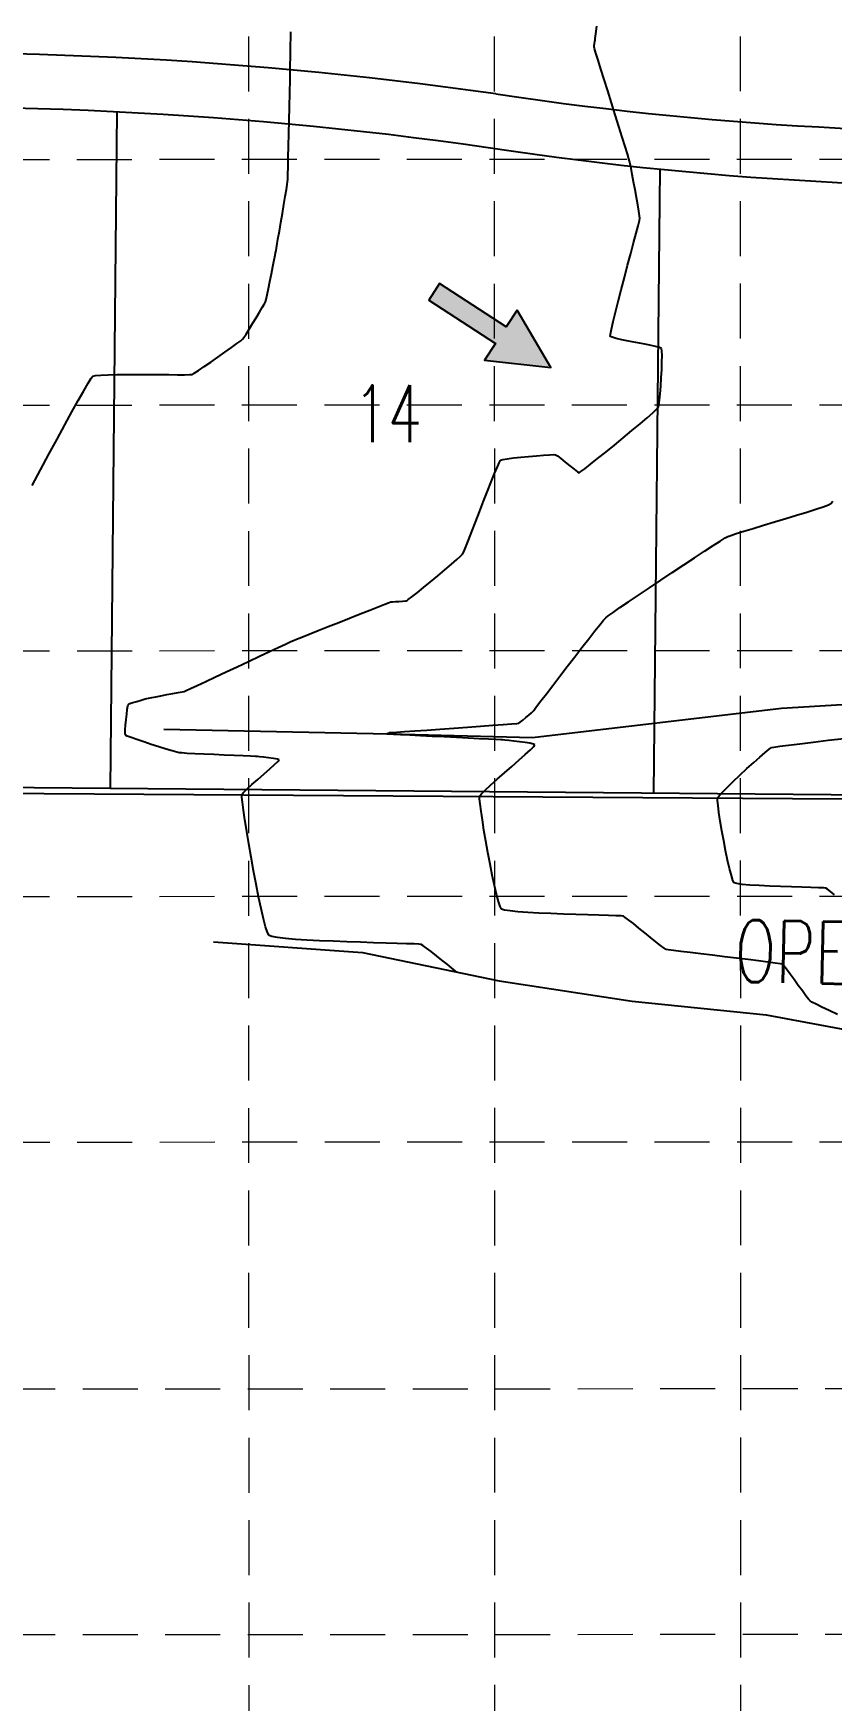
# Model space of a CAD drawing. Extents: x -500 to 2880, y -1767 to 500.
# Drawn here: x 2076.2 to 2230.4, y -1445 to -1122.6 of the extents above; entities that cross this region are included whole.
import ezdxf

# ---------------------------------------------------------------- set-up
doc = ezdxf.new("R2010")
doc.units = 0
doc.header["$LTSCALE"] = 25
doc.header["$MEASUREMENT"] = 0
doc.linetypes.add('DASHED', pattern=[0.75, 0.5, -0.25])
doc.linetypes.add('HIDDEN', pattern=[0.375, 0.25, -0.125])
doc.layers.get('0').update_dxf_attribs({"linetype": 'CONTINUOUS'})
for name, color, linetype in [('CONT-MJR', 11, 'DASHED'), ('CONT-MNR', 9, 'HIDDEN'), ('GRID', 254, 'HIDDEN'), ('P-LOTS', 1, 'CONTINUOUS'), ('P-ROW', 2, 'CONTINUOUS'), ('PHASE2', 9, 'CONTINUOUS'), ('PHASE2TEXT', 9, 'CONTINUOUS'), ('SRF-FLT', 7, 'CONTINUOUS')]:
    doc.layers.add(name, color=color, linetype=linetype)
doc.styles.add('TEXT100', font='simplex.shx', dxfattribs={"height": 8.8})

# ---------------------------------------------------------------- blocks, each defined once
blk = doc.blocks.new('ARROW')
blk.add_lwpolyline([(-67.01, -25.36), (-59.33, -25.42), (-59.57, -56.14), (-51.89, -56.2), (-51.65, -25.48), (-43.97, -25.54), (-55.3, -2.41), (-67.01, -25.36)], close=True)
at = {"color": 254}
for points in [[(-43.97, -25.54), (-67.01, -25.36), (-55.3, -2.41), (-67.01, -25.36)], [(-59.57, -56.14), (-51.89, -56.2), (-59.33, -25.42), (-51.65, -25.48)]]:
    blk.add_solid(points, dxfattribs=at)

msp = doc.modelspace()

# ---------------------------------------------------------------- linework, layer by layer
at = {"layer": 'CONT-MJR', "color": 35}
for p, q in [((2220.44, -1260.49, 585), (2222.13, -1260.27, 585)), ((2222.13, -1260.27, 585), (2224.3, -1260.01, 585)), ((2224.3, -1260.01, 585), (2226.87, -1259.69, 585)), ((2226.87, -1259.69, 585), (2229.76, -1259.34, 585)), ((2229.76, -1259.34, 585), (2232.88, -1258.96, 585)), ((2214.08, -1264.82, 585), (2215.39, -1263.64, 585)), ((2215.39, -1263.64, 585), (2216.6, -1262.57, 585)), ((2216.6, -1262.57, 585), (2217.62, -1261.68, 585)), ((2217.62, -1261.68, 585), (2218.39, -1261.06, 585)), ((2218.39, -1261.06, 585), (2218.82, -1260.76, 585)), ((2218.82, -1260.76, 585), (2219.31, -1260.66, 585)), ((2219.31, -1260.66, 585), (2220.44, -1260.49, 585)), ((2211.46, -1267.27, 585), (2212.74, -1266.06, 585)), ((2212.74, -1266.06, 585), (2214.08, -1264.82, 585)), ((2208.42, -1270.48, 585), (2208.71, -1270.06, 585)), ((2208.71, -1270.06, 585), (2209.36, -1269.34, 585)), ((2209.36, -1269.34, 585), (2210.31, -1268.38, 585)), ((2210.31, -1268.38, 585), (2211.46, -1267.27, 585)), ((2208.41, -1270.98, 585), (2208.42, -1270.48, 585)), ((2208.5, -1271.96, 585), (2208.41, -1270.98, 585)), ((2208.68, -1273.32, 585), (2208.5, -1271.96, 585)), ((2208.93, -1274.97, 585), (2208.68, -1273.32, 585)), ((2209.24, -1276.81, 585), (2208.93, -1274.97, 585)), ((2209.59, -1278.75, 585), (2209.24, -1276.81, 585)), ((2209.97, -1280.67, 585), (2209.59, -1278.75, 585)), ((2210.35, -1282.5, 585), (2209.97, -1280.67, 585)), ((2210.72, -1284.14, 585), (2210.35, -1282.5, 585)), ((2211.07, -1285.47, 585), (2210.72, -1284.14, 585)), ((2211.37, -1286.42, 585), (2211.07, -1285.47, 585)), ((2211.62, -1286.88, 585), (2211.37, -1286.42, 585)), ((2212.13, -1287.05, 585), (2211.62, -1286.88, 585)), ((2213.18, -1287.2, 585), (2212.13, -1287.05, 585)), ((2214.67, -1287.33, 585), (2213.18, -1287.2, 585)), ((2216.47, -1287.43, 585), (2214.67, -1287.33, 585)), ((2218.48, -1287.53, 585), (2216.47, -1287.43, 585)), ((2220.6, -1287.61, 585), (2218.48, -1287.53, 585)), ((2222.7, -1287.67, 585), (2220.6, -1287.61, 585)), ((2224.7, -1287.73, 585), (2222.7, -1287.67, 585)), ((2226.46, -1287.78, 585), (2224.7, -1287.73, 585)), ((2227.89, -1287.83, 585), (2226.46, -1287.78, 585)), ((2228.88, -1287.87, 585), (2227.89, -1287.83, 585)), ((2229.32, -1287.92, 585), (2228.88, -1287.87, 585)), ((2229.64, -1288.13, 585), (2229.32, -1287.92, 585)), ((2230.24, -1288.58, 585), (2229.64, -1288.13, 585)), ((2231.03, -1289.21, 585), (2230.24, -1288.58, 585))]:
    msp.add_line(p, q, dxfattribs=at)
at = {"layer": 'CONT-MNR', "color": 35}
for p, q in [((2184.92, -1122.72, 587), (2185.11, -1121.29, 587)), ((2125.9, -1126.93, 588), (2125.93, -1125, 588)), ((2125.93, -1125, 588), (2125.95, -1123.44, 588)), ((2125.95, -1123.44, 588), (2125.95, -1122.33, 588)), ((2184.54, -1125.25, 587), (2184.57, -1125.03, 587)), ((2184.57, -1125.03, 587), (2184.64, -1124.63, 587)), ((2184.64, -1124.63, 587), (2184.71, -1124.22, 587)), ((2184.71, -1124.22, 587), (2184.74, -1124, 587)), ((2184.74, -1124, 587), (2184.79, -1123.65, 587)), ((2184.79, -1123.65, 587), (2184.92, -1122.72, 587)), ((2125.86, -1129.15, 588), (2125.9, -1126.93, 588)), ((2184.64, -1125.58, 587), (2184.54, -1125.25, 587)), ((2184.92, -1126.47, 587), (2184.64, -1125.58, 587)), ((2185.34, -1127.82, 587), (2184.92, -1126.47, 587)), ((2185.88, -1129.55, 587), (2185.34, -1127.82, 587)), ((2125.81, -1131.59, 588), (2125.86, -1129.15, 588)), ((2186.51, -1131.57, 587), (2185.88, -1129.55, 587)), ((2125.7, -1136.83, 588), (2125.76, -1134.18, 588)), ((2125.76, -1134.18, 588), (2125.81, -1131.59, 588)), ((2187.2, -1133.77, 587), (2186.51, -1131.57, 587)), ((2187.92, -1136.08, 587), (2187.2, -1133.77, 587)), ((2125.64, -1139.47, 588), (2125.7, -1136.83, 588)), ((2188.64, -1138.4, 587), (2187.92, -1136.08, 587)), ((2125.59, -1142.03, 588), (2125.64, -1139.47, 588)), ((2189.34, -1140.63, 587), (2188.64, -1138.4, 587)), ((2189.98, -1142.7, 587), (2189.34, -1140.63, 587)), ((2125.53, -1144.43, 588), (2125.59, -1142.03, 588)), ((2190.54, -1144.5, 587), (2189.98, -1142.7, 587)), ((2125.43, -1148.44, 588), (2125.48, -1146.59, 588)), ((2125.48, -1146.59, 588), (2125.53, -1144.43, 588)), ((2190.98, -1145.94, 587), (2190.54, -1144.5, 587)), ((2191.29, -1146.93, 587), (2190.98, -1145.94, 587)), ((2191.42, -1147.39, 587), (2191.29, -1146.93, 587)), ((2191.52, -1147.85, 587), (2191.42, -1147.39, 587)), ((2125.36, -1150.91, 588), (2125.39, -1149.91, 588)), ((2125.39, -1149.91, 588), (2125.43, -1148.44, 588)), ((2191.7, -1148.74, 587), (2191.52, -1147.85, 587)), ((2191.93, -1149.94, 587), (2191.7, -1148.74, 587)), ((2192.2, -1151.35, 587), (2191.93, -1149.94, 587)), ((2124.89, -1154.18, 588), (2125.11, -1152.86, 588)), ((2125.11, -1152.86, 588), (2125.26, -1151.89, 588)), ((2125.26, -1151.89, 588), (2125.33, -1151.38, 588)), ((2125.33, -1151.38, 588), (2125.36, -1150.91, 588)), ((2192.49, -1152.88, 587), (2192.2, -1151.35, 587)), ((2192.77, -1154.4, 587), (2192.49, -1152.88, 587)), ((2124.34, -1157.46, 588), (2124.63, -1155.74, 588)), ((2124.63, -1155.74, 588), (2124.89, -1154.18, 588)), ((2193.02, -1155.82, 587), (2192.77, -1154.4, 587)), ((2193.23, -1157.02, 587), (2193.02, -1155.82, 587)), ((2193.36, -1157.91, 587), (2193.23, -1157.02, 587)), ((2123.75, -1160.92, 588), (2124.04, -1159.22, 588)), ((2124.04, -1159.22, 588), (2124.34, -1157.46, 588)), ((2192.69, -1161.31, 587), (2193.07, -1159.85, 587)), ((2193.07, -1159.85, 587), (2193.32, -1158.84, 587)), ((2193.32, -1158.84, 587), (2193.41, -1158.38, 587)), ((2193.41, -1158.38, 587), (2193.36, -1157.91, 587)), ((2123.11, -1164.64, 588), (2123.26, -1163.73, 588)), ((2123.26, -1163.73, 588), (2123.49, -1162.46, 588)), ((2123.49, -1162.46, 588), (2123.75, -1160.92, 588)), ((2191.65, -1165.23, 587), (2192.2, -1163.14, 587)), ((2192.2, -1163.14, 587), (2192.69, -1161.31, 587)), ((2122.51, -1167.7, 588), (2122.75, -1166.47, 588)), ((2122.75, -1166.47, 588), (2122.93, -1165.56, 588)), ((2122.93, -1165.56, 588), (2123.03, -1165.08, 588)), ((2123.03, -1165.08, 588), (2123.11, -1164.64, 588)), ((2191.04, -1167.5, 587), (2191.65, -1165.23, 587)), ((2121.93, -1170.6, 588), (2122.23, -1169.12, 588)), ((2122.23, -1169.12, 588), (2122.51, -1167.7, 588)), ((2189.79, -1172.23, 587), (2190.41, -1169.87, 587)), ((2190.41, -1169.87, 587), (2191.04, -1167.5, 587)), ((2121.18, -1174.11, 588), (2121.38, -1173.22, 588)), ((2121.38, -1173.22, 588), (2121.64, -1172.01, 588)), ((2121.64, -1172.01, 588), (2121.93, -1170.6, 588)), ((2189.2, -1174.49, 587), (2189.79, -1172.23, 587)), ((2119.25, -1177.66, 588), (2119.9, -1176.58, 588)), ((2119.9, -1176.58, 588), (2120.46, -1175.63, 588)), ((2120.46, -1175.63, 588), (2120.87, -1174.93, 588)), ((2120.87, -1174.93, 588), (2121.06, -1174.56, 588)), ((2121.06, -1174.56, 588), (2121.18, -1174.11, 588)), ((2188.23, -1178.38, 587), (2188.67, -1176.57, 587)), ((2188.67, -1176.57, 587), (2189.2, -1174.49, 587)), ((2117.32, -1180.78, 588), (2117.9, -1179.86, 588)), ((2117.9, -1179.86, 588), (2118.57, -1178.78, 588)), ((2118.57, -1178.78, 588), (2119.25, -1177.66, 588)), ((2187.71, -1180.8, 587), (2187.9, -1179.82, 587)), ((2187.9, -1179.82, 587), (2188.23, -1178.38, 587)), ((2114.48, -1183.4, 588), (2115.53, -1182.64, 588)), ((2115.53, -1182.64, 588), (2116.28, -1182.08, 588)), ((2116.28, -1182.08, 588), (2116.63, -1181.8, 588)), ((2116.63, -1181.8, 588), (2116.87, -1181.46, 588)), ((2116.87, -1181.46, 588), (2117.32, -1180.78, 588)), ((2187.69, -1181.23, 587), (2187.71, -1180.8, 587)), ((2188.05, -1181.42, 587), (2187.69, -1181.23, 587)), ((2188.82, -1181.64, 587), (2188.05, -1181.42, 587)), ((2189.9, -1181.89, 587), (2188.82, -1181.64, 587)), ((2191.2, -1182.16, 587), (2189.9, -1181.89, 587)), ((2192.61, -1182.43, 587), (2191.2, -1182.16, 587)), ((2194.01, -1182.7, 587), (2192.61, -1182.43, 587)), ((2195.32, -1182.96, 587), (2194.01, -1182.7, 587)), ((2196.41, -1183.21, 587), (2195.32, -1182.96, 587)), ((2109.21, -1187.09, 588), (2110.5, -1186.21, 588)), ((2110.5, -1186.21, 588), (2111.87, -1185.26, 588)), ((2111.87, -1185.26, 588), (2113.23, -1184.3, 588)), ((2113.23, -1184.3, 588), (2114.48, -1183.4, 588)), ((2197.19, -1183.42, 587), (2196.41, -1183.21, 587)), ((2197.56, -1183.61, 587), (2197.19, -1183.42, 587)), ((2197.65, -1184.04, 587), (2197.56, -1183.61, 587)), ((2197.62, -1187.65, 587), (2197.67, -1186.17, 587)), ((2197.68, -1184.93, 587), (2197.65, -1184.04, 587)), ((2197.67, -1186.17, 587), (2197.68, -1184.93, 587)), ((2086.81, -1190.29, 588), (2087.41, -1189.34, 588)), ((2087.41, -1189.34, 588), (2087.73, -1188.93, 588)), ((2087.73, -1188.93, 588), (2088.26, -1188.8, 588)), ((2088.26, -1188.8, 588), (2089.27, -1188.71, 588)), ((2089.27, -1188.71, 588), (2090.67, -1188.65, 588)), ((2090.67, -1188.65, 588), (2092.38, -1188.61, 588)), ((2092.38, -1188.61, 588), (2094.31, -1188.6, 588)), ((2094.31, -1188.6, 588), (2096.36, -1188.6, 588)), ((2096.36, -1188.6, 588), (2098.46, -1188.61, 588)), ((2098.46, -1188.61, 588), (2100.5, -1188.63, 588)), ((2100.5, -1188.63, 588), (2102.41, -1188.64, 588)), ((2102.41, -1188.64, 588), (2104.08, -1188.65, 588)), ((2104.08, -1188.65, 588), (2105.44, -1188.65, 588)), ((2105.44, -1188.65, 588), (2106.39, -1188.63, 588)), ((2106.39, -1188.63, 588), (2106.84, -1188.59, 588)), ((2106.84, -1188.59, 588), (2107.29, -1188.35, 588)), ((2107.29, -1188.35, 588), (2108.11, -1187.83, 588)), ((2108.11, -1187.83, 588), (2109.21, -1187.09, 588)), ((2197.44, -1190.84, 587), (2197.54, -1189.24, 587)), ((2197.54, -1189.24, 587), (2197.62, -1187.65, 587)), ((2084.9, -1193.61, 588), (2085.96, -1191.74, 588)), ((2085.96, -1191.74, 588), (2086.81, -1190.29, 588)), ((2197.19, -1193.59, 587), (2197.32, -1192.33, 587)), ((2197.32, -1192.33, 587), (2197.44, -1190.84, 587)), ((2082.29, -1198.37, 588), (2083.67, -1195.84, 588)), ((2083.67, -1195.84, 588), (2084.9, -1193.61, 588)), ((2195.9, -1196.01, 587), (2196.64, -1195.32, 587)), ((2196.64, -1195.32, 587), (2196.96, -1194.98, 587)), ((2196.96, -1194.98, 587), (2197.07, -1194.51, 587)), ((2197.07, -1194.51, 587), (2197.19, -1193.59, 587)), ((2080.8, -1201.12, 588), (2082.29, -1198.37, 588)), ((2191.87, -1199.44, 587), (2193.44, -1198.13, 587)), ((2193.44, -1198.13, 587), (2194.8, -1196.96, 587)), ((2194.8, -1196.96, 587), (2195.9, -1196.01, 587)), ((2079.23, -1204.02, 588), (2080.8, -1201.12, 588)), ((2186.8, -1203.62, 587), (2188.48, -1202.25, 587)), ((2188.48, -1202.25, 587), (2190.19, -1200.83, 587)), ((2190.19, -1200.83, 587), (2191.87, -1199.44, 587)), ((2077.62, -1207.03, 588), (2079.23, -1204.02, 588)), ((2165.87, -1206.44, 587), (2166.27, -1205.57, 587)), ((2166.27, -1205.57, 587), (2166.5, -1205.19, 587)), ((2166.5, -1205.19, 587), (2166.92, -1205.05, 587)), ((2166.92, -1205.05, 587), (2167.79, -1204.9, 587)), ((2167.79, -1204.9, 587), (2168.98, -1204.75, 587)), ((2168.98, -1204.75, 587), (2170.38, -1204.59, 587)), ((2170.38, -1204.59, 587), (2171.89, -1204.45, 587)), ((2171.89, -1204.45, 587), (2173.4, -1204.32, 587)), ((2173.4, -1204.32, 587), (2174.78, -1204.21, 587)), ((2174.78, -1204.21, 587), (2175.94, -1204.14, 587)), ((2175.94, -1204.14, 587), (2176.76, -1204.1, 587)), ((2176.76, -1204.1, 587), (2177.13, -1204.11, 587)), ((2177.13, -1204.11, 587), (2177.48, -1204.33, 587)), ((2177.48, -1204.33, 587), (2178.13, -1204.85, 587)), ((2178.13, -1204.85, 587), (2178.96, -1205.53, 587)), ((2178.96, -1205.53, 587), (2179.85, -1206.26, 587)), ((2183.86, -1205.97, 587), (2185.23, -1204.88, 587)), ((2185.23, -1204.88, 587), (2186.8, -1203.62, 587)), ((2075.99, -1210.06, 588), (2077.62, -1207.03, 588)), ((2164.7, -1209.33, 587), (2165.34, -1207.72, 587)), ((2165.34, -1207.72, 587), (2165.87, -1206.44, 587)), ((2179.85, -1206.26, 587), (2180.68, -1206.93, 587)), ((2180.68, -1206.93, 587), (2181.33, -1207.41, 587)), ((2181.33, -1207.41, 587), (2181.68, -1207.6, 587)), ((2181.68, -1207.6, 587), (2182.01, -1207.39, 587)), ((2182.01, -1207.39, 587), (2182.76, -1206.83, 587)), ((2182.76, -1206.83, 587), (2183.86, -1205.97, 587)), ((2163.21, -1213.13, 587), (2163.98, -1211.16, 587)), ((2163.98, -1211.16, 587), (2164.7, -1209.33, 587)), ((2161.66, -1217.13, 587), (2162.43, -1215.15, 587)), ((2162.43, -1215.15, 587), (2163.21, -1213.13, 587)), ((2223.69, -1215.81, 586), (2225.66, -1215.2, 586)), ((2225.66, -1215.2, 586), (2227.4, -1214.64, 586)), ((2227.4, -1214.64, 586), (2228.81, -1214.17, 586)), ((2228.81, -1214.17, 586), (2229.81, -1213.8, 586)), ((2229.81, -1213.8, 586), (2230.31, -1213.55, 586)), ((2230.31, -1213.55, 586), (2230.66, -1213.11, 586)), ((2160.94, -1218.99, 587), (2161.66, -1217.13, 587)), ((2213.5, -1218.9, 586), (2215.28, -1218.36, 586)), ((2215.28, -1218.36, 586), (2217.27, -1217.76, 586)), ((2217.27, -1217.76, 586), (2219.4, -1217.12, 586)), ((2219.4, -1217.12, 586), (2221.57, -1216.46, 586)), ((2221.57, -1216.46, 586), (2223.69, -1215.81, 586)), ((2159.77, -1221.95, 587), (2160.3, -1220.62, 587)), ((2160.3, -1220.62, 587), (2160.94, -1218.99, 587)), ((2205.9, -1222.78, 586), (2207.58, -1221.69, 586)), ((2207.58, -1221.69, 586), (2208.93, -1220.82, 586)), ((2208.93, -1220.82, 586), (2209.9, -1220.22, 586)), ((2209.9, -1220.22, 586), (2210.41, -1219.92, 586)), ((2210.41, -1219.92, 586), (2210.97, -1219.71, 586)), ((2210.97, -1219.71, 586), (2212.03, -1219.36, 586)), ((2212.03, -1219.36, 586), (2213.5, -1218.9, 586)), ((2156.98, -1225.3, 587), (2158.03, -1224.39, 587)), ((2158.03, -1224.39, 587), (2158.78, -1223.71, 587)), ((2158.78, -1223.71, 587), (2159.15, -1223.34, 587)), ((2159.15, -1223.34, 587), (2159.38, -1222.89, 587)), ((2159.38, -1222.89, 587), (2159.77, -1221.95, 587)), ((2201.88, -1225.42, 586), (2203.98, -1224.04, 586)), ((2203.98, -1224.04, 586), (2205.9, -1222.78, 586)), ((2152.93, -1228.68, 587), (2154.35, -1227.51, 587)), ((2154.35, -1227.51, 587), (2155.72, -1226.36, 587)), ((2155.72, -1226.36, 587), (2156.98, -1225.3, 587)), ((2197.43, -1228.37, 586), (2199.67, -1226.88, 586)), ((2199.67, -1226.88, 586), (2201.88, -1225.42, 586)), ((2149.36, -1231.6, 587), (2150.35, -1230.8, 587)), ((2150.35, -1230.8, 587), (2151.57, -1229.8, 587)), ((2151.57, -1229.8, 587), (2152.93, -1228.68, 587)), ((2191.23, -1232.54, 586), (2193.14, -1231.25, 586)), ((2193.14, -1231.25, 586), (2195.23, -1229.84, 586)), ((2195.23, -1229.84, 586), (2197.43, -1228.37, 586)), ((2139.35, -1234.91, 587), (2141.22, -1234.18, 587)), ((2141.22, -1234.18, 587), (2142.84, -1233.54, 587)), ((2142.84, -1233.54, 587), (2144.12, -1233.04, 587)), ((2144.12, -1233.04, 587), (2144.98, -1232.71, 587)), ((2144.98, -1232.71, 587), (2145.31, -1232.58, 587)), ((2145.31, -1232.58, 587), (2145.6, -1232.55, 587)), ((2145.6, -1232.55, 587), (2146.16, -1232.52, 587)), ((2146.16, -1232.52, 587), (2146.86, -1232.48, 587)), ((2146.86, -1232.48, 587), (2147.55, -1232.44, 587)), ((2147.55, -1232.44, 587), (2148.11, -1232.4, 587)), ((2148.11, -1232.4, 587), (2148.39, -1232.35, 587)), ((2148.39, -1232.35, 587), (2148.67, -1232.14, 587)), ((2148.67, -1232.14, 587), (2149.36, -1231.6, 587)), ((2187.28, -1235.29, 586), (2188.23, -1234.61, 586)), ((2188.23, -1234.61, 586), (2189.56, -1233.68, 586)), ((2189.56, -1233.68, 586), (2191.23, -1232.54, 586)), ((2131.25, -1238.12, 587), (2133.19, -1237.35, 587)), ((2133.19, -1237.35, 587), (2135.25, -1236.53, 587)), ((2135.25, -1236.53, 587), (2137.33, -1235.71, 587)), ((2137.33, -1235.71, 587), (2139.35, -1234.91, 587)), ((2184.7, -1238.2, 586), (2185.67, -1236.99, 586)), ((2185.67, -1236.99, 586), (2186.39, -1236.12, 586)), ((2186.39, -1236.12, 586), (2186.8, -1235.66, 586)), ((2186.8, -1235.66, 586), (2187.28, -1235.29, 586)), ((2123.55, -1241.38, 587), (2124.95, -1240.73, 587)), ((2124.95, -1240.73, 587), (2125.96, -1240.26, 587)), ((2125.96, -1240.26, 587), (2126.49, -1240.02, 587)), ((2126.49, -1240.02, 587), (2127.05, -1239.79, 587)), ((2127.05, -1239.79, 587), (2128.09, -1239.38, 587)), ((2128.09, -1239.38, 587), (2129.52, -1238.8, 587)), ((2129.52, -1238.8, 587), (2131.25, -1238.12, 587)), ((2182.22, -1241.38, 586), (2183.54, -1239.69, 586)), ((2183.54, -1239.69, 586), (2184.7, -1238.2, 586)), ((2115.62, -1245.1, 587), (2117.79, -1244.08, 587)), ((2117.79, -1244.08, 587), (2119.89, -1243.1, 587)), ((2119.89, -1243.1, 587), (2121.83, -1242.19, 587)), ((2121.83, -1242.19, 587), (2123.55, -1241.38, 587)), ((2179.38, -1245.07, 586), (2180.82, -1243.2, 586)), ((2180.82, -1243.2, 586), (2182.22, -1241.38, 586)), ((2109.52, -1247.95, 587), (2111.4, -1247.07, 587)), ((2111.4, -1247.07, 587), (2113.46, -1246.11, 587)), ((2113.46, -1246.11, 587), (2115.62, -1245.1, 587)), ((2176.59, -1248.71, 586), (2177.95, -1246.94, 586)), ((2177.95, -1246.94, 586), (2179.38, -1245.07, 586)), ((2099.88, -1250.9, 587), (2100.88, -1250.72, 587)), ((2100.88, -1250.72, 587), (2102.02, -1250.51, 587)), ((2102.02, -1250.51, 587), (2103.17, -1250.3, 587)), ((2103.17, -1250.3, 587), (2104.19, -1250.11, 587)), ((2104.19, -1250.11, 587), (2104.97, -1249.96, 587)), ((2104.97, -1249.96, 587), (2105.36, -1249.87, 587)), ((2105.36, -1249.87, 587), (2105.73, -1249.71, 587)), ((2105.73, -1249.71, 587), (2106.6, -1249.31, 587)), ((2106.6, -1249.31, 587), (2107.89, -1248.71, 587)), ((2107.89, -1248.71, 587), (2109.52, -1247.95, 587)), ((2174.29, -1251.73, 586), (2175.35, -1250.33, 586)), ((2175.35, -1250.33, 586), (2176.59, -1248.71, 586)), ((2094.26, -1254.29, 587), (2094.38, -1253.37, 587)), ((2094.38, -1253.37, 587), (2094.49, -1252.7, 587)), ((2094.49, -1252.7, 587), (2094.58, -1252.39, 587)), ((2094.58, -1252.39, 587), (2094.86, -1252.25, 587)), ((2094.86, -1252.25, 587), (2095.45, -1252.05, 587)), ((2095.45, -1252.05, 587), (2096.22, -1251.81, 587)), ((2096.22, -1251.81, 587), (2097.07, -1251.56, 587)), ((2097.07, -1251.56, 587), (2097.86, -1251.35, 587)), ((2097.86, -1251.35, 587), (2098.48, -1251.18, 587)), ((2098.48, -1251.18, 587), (2098.79, -1251.1, 587)), ((2098.79, -1251.1, 587), (2099.14, -1251.03, 587)), ((2099.14, -1251.03, 587), (2099.88, -1250.9, 587)), ((2172.44, -1254.04, 586), (2172.68, -1253.83, 586)), ((2172.68, -1253.83, 586), (2172.9, -1253.55, 586)), ((2172.9, -1253.55, 586), (2173.45, -1252.82, 586)), ((2173.45, -1252.82, 586), (2174.29, -1251.73, 586)), ((2093.99, -1257.31, 587), (2094.05, -1256.38, 587)), ((2094.05, -1256.38, 587), (2094.15, -1255.33, 587)), ((2094.15, -1255.33, 587), (2094.26, -1254.29, 587)), ((2152.24, -1257.35, 586), (2154.78, -1257.17, 586)), ((2154.78, -1257.17, 586), (2157.43, -1256.98, 586)), ((2157.43, -1256.98, 586), (2160.09, -1256.79, 586)), ((2160.09, -1256.79, 586), (2162.64, -1256.61, 586)), ((2162.64, -1256.61, 586), (2164.98, -1256.43, 586)), ((2164.98, -1256.43, 586), (2167, -1256.28, 586)), ((2167, -1256.28, 586), (2168.59, -1256.16, 586)), ((2168.59, -1256.16, 586), (2169.64, -1256.08, 586)), ((2169.64, -1256.08, 586), (2170.04, -1256.03, 586)), ((2170.04, -1256.03, 586), (2170.3, -1255.85, 586)), ((2170.3, -1255.85, 586), (2170.78, -1255.46, 586)), ((2170.78, -1255.46, 586), (2171.38, -1254.96, 586)), ((2171.38, -1254.96, 586), (2171.97, -1254.45, 586)), ((2171.97, -1254.45, 586), (2172.44, -1254.04, 586)), ((2093.97, -1258.01, 587), (2093.99, -1257.31, 587)), ((2094.02, -1258.36, 587), (2093.97, -1258.01, 587)), ((2094.34, -1258.53, 587), (2094.02, -1258.36, 587)), ((2095.11, -1258.82, 587), (2094.34, -1258.53, 587)), ((2096.22, -1259.21, 587), (2095.11, -1258.82, 587)), ((2097.56, -1259.66, 587), (2096.22, -1259.21, 587)), ((2099.02, -1260.13, 587), (2097.56, -1259.66, 587)), ((2100.49, -1260.59, 587), (2099.02, -1260.13, 587)), ((2144.43, -1258.11, 586), (2144.6, -1258.02, 586)), ((2144.5, -1258.13, 586), (2144.43, -1258.11, 586)), ((2144.57, -1258.15, 586), (2144.5, -1258.13, 586)), ((2144.89, -1258.17, 586), (2144.57, -1258.15, 586)), ((2144.6, -1258.02, 586), (2144.79, -1257.94, 586)), ((2144.79, -1257.94, 586), (2144.88, -1257.9, 586)), ((2144.88, -1257.9, 586), (2144.98, -1257.86, 586)), ((2145.79, -1258.21, 586), (2144.89, -1258.17, 586)), ((2144.98, -1257.86, 586), (2145.34, -1257.84, 586)), ((2145.34, -1257.84, 586), (2146.36, -1257.77, 586)), ((2147.17, -1258.28, 586), (2145.79, -1258.21, 586)), ((2146.36, -1257.77, 586), (2147.92, -1257.66, 586)), ((2148.94, -1258.37, 586), (2147.17, -1258.28, 586)), ((2147.92, -1257.66, 586), (2149.91, -1257.52, 586)), ((2151, -1258.47, 586), (2148.94, -1258.37, 586)), ((2149.91, -1257.52, 586), (2152.24, -1257.35, 586)), ((2153.25, -1258.58, 586), (2151, -1258.47, 586)), ((2155.61, -1258.69, 586), (2153.25, -1258.58, 586)), ((2157.97, -1258.81, 586), (2155.61, -1258.69, 586)), ((2160.24, -1258.92, 586), (2157.97, -1258.81, 586)), ((2162.33, -1259.03, 586), (2160.24, -1258.92, 586)), ((2164.14, -1259.12, 586), (2162.33, -1259.03, 586)), ((2165.58, -1259.19, 586), (2164.14, -1259.12, 586)), ((2166.55, -1259.24, 586), (2165.58, -1259.19, 586)), ((2166.95, -1259.26, 586), (2166.55, -1259.24, 586)), ((2167.33, -1259.3, 586), (2166.95, -1259.26, 586)), ((2168.07, -1259.37, 586), (2167.33, -1259.3, 586)), ((2169.05, -1259.48, 586), (2168.07, -1259.37, 586)), ((2170.14, -1259.61, 586), (2169.05, -1259.48, 586)), ((2171.21, -1259.75, 586), (2170.14, -1259.61, 586)), ((2172.15, -1259.9, 586), (2171.21, -1259.75, 586)), ((2172.83, -1260.06, 586), (2172.15, -1259.9, 586)), ((2173.11, -1260.21, 586), (2172.83, -1260.06, 586)), ((2172.89, -1260.51, 586), (2173.11, -1260.21, 586)), ((2101.88, -1261.02, 587), (2100.49, -1260.59, 587)), ((2103.06, -1261.37, 587), (2101.88, -1261.02, 587)), ((2103.93, -1261.63, 587), (2103.06, -1261.37, 587)), ((2104.39, -1261.75, 587), (2103.93, -1261.63, 587)), ((2104.9, -1261.79, 587), (2104.39, -1261.75, 587)), ((2105.95, -1261.86, 587), (2104.9, -1261.79, 587)), ((2107.42, -1261.93, 587), (2105.95, -1261.86, 587)), ((2109.18, -1262.02, 587), (2107.42, -1261.93, 587)), ((2111.12, -1262.11, 587), (2109.18, -1262.02, 587)), ((2113.11, -1262.2, 587), (2111.12, -1262.11, 587)), ((2115.03, -1262.29, 587), (2113.11, -1262.2, 587)), ((2116.76, -1262.37, 587), (2115.03, -1262.29, 587)), ((2118.16, -1262.43, 587), (2116.76, -1262.37, 587)), ((2119.13, -1262.48, 587), (2118.16, -1262.43, 587)), ((2119.53, -1262.5, 587), (2119.13, -1262.48, 587)), ((2119.93, -1262.53, 587), (2119.53, -1262.5, 587)), ((2120.71, -1262.62, 587), (2119.93, -1262.53, 587)), ((2121.68, -1262.73, 587), (2120.71, -1262.62, 587)), ((2122.64, -1262.86, 587), (2121.68, -1262.73, 587)), ((2123.37, -1263, 587), (2122.64, -1262.86, 587)), ((2122.84, -1264.03, 587), (2123.47, -1263.42, 587)), ((2123.69, -1263.14, 587), (2123.37, -1263, 587)), ((2123.47, -1263.42, 587), (2123.69, -1263.14, 587)), ((2168.66, -1264.37, 586), (2170.04, -1263.15, 586)), ((2170.04, -1263.15, 586), (2171.26, -1262.05, 586)), ((2171.26, -1262.05, 586), (2172.25, -1261.15, 586)), ((2172.25, -1261.15, 586), (2172.89, -1260.51, 586)), ((2118.46, -1267.91, 587), (2119.6, -1266.9, 587)), ((2119.6, -1266.9, 587), (2120.79, -1265.85, 587)), ((2120.79, -1265.85, 587), (2121.9, -1264.87, 587)), ((2121.9, -1264.87, 587), (2122.84, -1264.03, 587)), ((2164.55, -1268.03, 586), (2165.82, -1266.88, 586)), ((2165.82, -1266.88, 586), (2167.22, -1265.63, 586)), ((2167.22, -1265.63, 586), (2168.66, -1264.37, 586)), ((2116.48, -1269.88, 587), (2116.79, -1269.49, 587)), ((2116.5, -1270.32, 587), (2116.48, -1269.88, 587)), ((2116.79, -1269.49, 587), (2117.48, -1268.81, 587)), ((2117.48, -1268.81, 587), (2118.46, -1267.91, 587)), ((2162.45, -1270.18, 586), (2162.77, -1269.75, 586)), ((2162.77, -1269.75, 586), (2163.5, -1269.01, 586)), ((2163.5, -1269.01, 586), (2164.55, -1268.03, 586)), ((2116.62, -1271.33, 587), (2116.5, -1270.32, 587)), ((2116.82, -1272.83, 587), (2116.62, -1271.33, 587)), ((2117.11, -1274.73, 587), (2116.82, -1272.83, 587)), ((2162.44, -1270.66, 586), (2162.45, -1270.18, 586)), ((2162.53, -1271.63, 586), (2162.44, -1270.66, 586)), ((2162.71, -1273.02, 586), (2162.53, -1271.63, 586)), ((2162.97, -1274.74, 586), (2162.71, -1273.02, 586)), ((2117.46, -1276.94, 587), (2117.11, -1274.73, 587)), ((2163.28, -1276.71, 586), (2162.97, -1274.74, 586)), ((2117.86, -1279.37, 587), (2117.46, -1276.94, 587)), ((2118.3, -1281.94, 587), (2117.86, -1279.37, 587)), ((2163.65, -1278.84, 586), (2163.28, -1276.71, 586)), ((2164.05, -1281.06, 586), (2163.65, -1278.84, 586)), ((2118.77, -1284.56, 587), (2118.3, -1281.94, 587)), ((2164.47, -1283.28, 586), (2164.05, -1281.06, 586)), ((2119.26, -1287.15, 587), (2118.77, -1284.56, 587)), ((2164.89, -1285.42, 586), (2164.47, -1283.28, 586)), ((2165.32, -1287.39, 586), (2164.89, -1285.42, 586)), ((2119.75, -1289.62, 587), (2119.26, -1287.15, 587)), ((2165.72, -1289.11, 586), (2165.32, -1287.39, 586)), ((2166.1, -1290.51, 586), (2165.72, -1289.11, 586)), ((2120.22, -1291.87, 587), (2119.75, -1289.62, 587)), ((2120.68, -1293.83, 587), (2120.22, -1291.87, 587)), ((2166.43, -1291.49, 586), (2166.1, -1290.51, 586)), ((2166.7, -1291.97, 586), (2166.43, -1291.49, 586)), ((2167.24, -1292.17, 586), (2166.7, -1291.97, 586)), ((2168.32, -1292.34, 586), (2167.24, -1292.17, 586)), ((2169.85, -1292.5, 586), (2168.32, -1292.34, 586)), ((2171.74, -1292.63, 586), (2169.85, -1292.5, 586)), ((2173.89, -1292.75, 586), (2171.74, -1292.63, 586)), ((2121.1, -1295.41, 587), (2120.68, -1293.83, 587)), ((2121.47, -1296.51, 587), (2121.1, -1295.41, 587)), ((2176.22, -1292.85, 586), (2173.89, -1292.75, 586)), ((2178.63, -1292.94, 586), (2176.22, -1292.85, 586)), ((2181.04, -1293.01, 586), (2178.63, -1292.94, 586)), ((2183.35, -1293.08, 586), (2181.04, -1293.01, 586)), ((2185.47, -1293.14, 586), (2183.35, -1293.08, 586)), ((2187.31, -1293.2, 586), (2185.47, -1293.14, 586)), ((2188.77, -1293.25, 586), (2187.31, -1293.2, 586)), ((2189.77, -1293.3, 586), (2188.77, -1293.25, 586)), ((2190.22, -1293.35, 586), (2189.77, -1293.3, 586)), ((2190.59, -1293.59, 586), (2190.22, -1293.35, 586)), ((2191.26, -1294.09, 586), (2190.59, -1293.59, 586)), ((2192.16, -1294.79, 586), (2191.26, -1294.09, 586)), ((2193.21, -1295.64, 586), (2192.16, -1294.79, 586)), ((2194.34, -1296.55, 586), (2193.21, -1295.64, 586)), ((2121.78, -1297.07, 587), (2121.47, -1296.51, 587)), ((2122.33, -1297.28, 587), (2121.78, -1297.07, 587)), ((2123.42, -1297.48, 587), (2122.33, -1297.28, 587)), ((2124.96, -1297.66, 587), (2123.42, -1297.48, 587)), ((2126.88, -1297.82, 587), (2124.96, -1297.66, 587)), ((2129.09, -1297.96, 587), (2126.88, -1297.82, 587)), ((2131.53, -1298.09, 587), (2129.09, -1297.96, 587)), ((2134.12, -1298.2, 587), (2131.53, -1298.09, 587)), ((2136.77, -1298.31, 587), (2134.12, -1298.2, 587)), ((2139.41, -1298.39, 587), (2136.77, -1298.31, 587)), ((2141.97, -1298.47, 587), (2139.41, -1298.39, 587)), ((2144.36, -1298.54, 587), (2141.97, -1298.47, 587)), ((2146.51, -1298.6, 587), (2144.36, -1298.54, 587)), ((2148.33, -1298.66, 587), (2146.51, -1298.6, 587)), ((2149.77, -1298.7, 587), (2148.33, -1298.66, 587)), ((2150.72, -1298.75, 587), (2149.77, -1298.7, 587)), ((2151.13, -1298.79, 587), (2150.72, -1298.75, 587)), ((2151.49, -1299.01, 587), (2151.13, -1298.79, 587)), ((2152.16, -1299.51, 587), (2151.49, -1299.01, 587)), ((2195.46, -1297.46, 586), (2194.34, -1296.55, 586)), ((2196.51, -1298.3, 586), (2195.46, -1297.46, 586)), ((2197.41, -1299.01, 586), (2196.51, -1298.3, 586)), ((2198.08, -1299.52, 586), (2197.41, -1299.01, 586)), ((2153.06, -1300.19, 587), (2152.16, -1299.51, 587)), ((2154.08, -1301, 587), (2153.06, -1300.19, 587)), ((2155.14, -1301.84, 587), (2154.08, -1301, 587)), ((2156.16, -1302.65, 587), (2155.14, -1301.84, 587)), ((2198.45, -1299.76, 586), (2198.08, -1299.52, 586)), ((2198.89, -1299.84, 586), (2198.45, -1299.76, 586)), ((2199.87, -1299.98, 586), (2198.89, -1299.84, 586)), ((2201.3, -1300.17, 586), (2199.87, -1299.98, 586)), ((2203.09, -1300.39, 586), (2201.3, -1300.17, 586)), ((2205.15, -1300.64, 586), (2203.09, -1300.39, 586)), ((2207.4, -1300.91, 586), (2205.15, -1300.64, 586)), ((2209.73, -1301.19, 586), (2207.4, -1300.91, 586)), ((2212.05, -1301.46, 586), (2209.73, -1301.19, 586)), ((2214.29, -1301.73, 586), (2212.05, -1301.46, 586)), ((2216.34, -1301.98, 586), (2214.29, -1301.73, 586)), ((2218.12, -1302.21, 586), (2216.34, -1301.98, 586)), ((2219.53, -1302.4, 586), (2218.12, -1302.21, 586)), ((2157.04, -1303.36, 587), (2156.16, -1302.65, 587)), ((2157.69, -1303.89, 587), (2157.04, -1303.36, 587)), ((2158.03, -1304.16, 587), (2157.69, -1303.89, 587)), ((2220.49, -1302.54, 586), (2219.53, -1302.4, 586)), ((2220.91, -1302.64, 586), (2220.49, -1302.54, 586)), ((2221.21, -1302.95, 586), (2220.91, -1302.64, 586)), ((2221.74, -1303.61, 586), (2221.21, -1302.95, 586)), ((2222.42, -1304.53, 586), (2221.74, -1303.61, 586)), ((2223.2, -1305.6, 586), (2222.42, -1304.53, 586)), ((2224.01, -1306.72, 586), (2223.2, -1305.6, 586)), ((2224.79, -1307.8, 586), (2224.01, -1306.72, 586)), ((2225.47, -1308.72, 586), (2224.79, -1307.8, 586)), ((2225.98, -1309.4, 586), (2225.47, -1308.72, 586)), ((2226.27, -1309.74, 586), (2225.98, -1309.4, 586)), ((2226.63, -1309.94, 586), (2226.27, -1309.74, 586)), ((2227.43, -1310.35, 586), (2226.63, -1309.94, 586)), ((2228.58, -1310.91, 586), (2227.43, -1310.35, 586)), ((2230, -1311.6, 586), (2228.58, -1310.91, 586)), ((2231.6, -1312.36, 586), (2230, -1311.6, 586))]:
    msp.add_line(p, q, dxfattribs=at)
at = {"layer": 'GRID', "color": 252, "linetype": 'HIDDEN', "lineweight": 0, "ltscale": 1.7}
for p, q in [((2117.49, 88), (2117.87, -1574.71)), ((2164.99, 88.01), (2165.37, -1574.7)), ((2212.49, 88.02), (2212.87, -1574.69)), ((-114.73, -1147.51), (2830.27, -1146.84)), ((-114.72, -1195.01), (2830.28, -1194.34)), ((-114.7, -1242.51), (2830.3, -1241.84)), ((-114.69, -1290.01), (2830.31, -1289.34)), ((-114.68, -1337.51), (2830.32, -1336.84)), ((-113.61, -1385.22), (2831.39, -1384.55)), ((-113.6, -1432.72), (2831.4, -1432.05))]:
    msp.add_line(p, q, dxfattribs=at)
at = {"layer": 'P-LOTS', "color": 9}
for p, q in [((2092.37, -1137.84), (2091.04, -1268.63)), ((2197.27, -1148.9), (2196.04, -1269.58)), ((2810.37, -1275.12), (1881.05, -1266.74))]:
    msp.add_line(p, q, dxfattribs=at)
at = {"layer": 'P-ROW', "color": 7}
for centre, radius, start, end in [((2053.95, -1911.89), 775, 81.83045, 93.31015), ((2264.19, -482.25), 670, 261.83045, 273.30502)]:
    msp.add_arc(centre, radius, start, end, dxfattribs=at)
at = {"layer": 'PHASE2', "color": 9}
for p, q in [((2165.57, -1134.36), (2170.47, -1135.06)), ((2164.08, -1144.75), (2168.98, -1145.46))]:
    msp.add_line(p, q, dxfattribs=at)
for centre, radius, start, end in [((2053.95, -1911.89), 785.5, 81.83045, 93.31015), ((2264.19, -482.25), 659.5, 261.83045, 273.30502)]:
    msp.add_arc(centre, radius, start, end, dxfattribs=at)
at = {"layer": 'SRF-FLT'}
for points in [[(2784.6, -1251.77, 580.18), (2765.33, -1251.91, 579.78), (2739.85, -1246.06, 580.32), (2714.54, -1245.53, 580.55), (2688.49, -1245.19, 580.61), (2655.63, -1241.96, 580.73), (2591.47, -1242.63, 580.92), (2558.11, -1243.14, 581.84), (2511.12, -1244.47, 582.01), (2482.51, -1244.17, 582.47), (2440.58, -1245.49, 582.82), (2412, -1247.65, 583.41), (2390.2, -1247.45, 582.84), (2356.48, -1247.96, 583.62), (2318.23, -1250.22, 584.5), (2289.78, -1250.69, 584.08), (2248.47, -1251.54, 585.09), (2220.75, -1253.21, 585.65), (2172.64, -1258.88, 585.88), (2144.97, -1258.12, 585.99), (2101.42, -1257.26, 586.79)], [(1474.39, -1264.98, 599.36), (1656.63, -1265.82, 595.53), (1763, -1267.47, 593.18), (1888.79, -1266.97, 590.72), (2020.41, -1269.25, 589.09), (2348.16, -1271.4, 581.96), (2452.9, -1271.63, 580.71), (2587.74, -1273.01, 579.41), (2729.25, -1275.02, 578.03), (2810.54, -1275.66, 579.33)], [(2111, -1298.29, 587.24), (2139.79, -1300.36, 587.29), (2166.21, -1305.86, 586.87), (2191.93, -1309.75, 586.92), (2217.82, -1312.39, 586.28), (2253.76, -1319.1, 585.84), (2282.7, -1321.37, 585.17), (2335.94, -1320.66, 584.07), (2369.72, -1316.76, 584.58), (2408.95, -1317.73, 584.35), (2437.24, -1320.17, 584.58), (2460.65, -1304.45, 583.35), (2486.2, -1294.19, 582.56), (2512.04, -1293.58, 581.99), (2538.06, -1289.68, 581.75), (2588.96, -1293.03, 581.54), (2630.71, -1298.42, 580.25), (2659.76, -1292.81, 580.05), (2685.56, -1291.09, 579.54), (2707.02, -1305.4, 579.91), (2746.37, -1301.05, 578.56), (2765.36, -1319.82, 578.97)]]:
    msp.add_polyline3d(points, dxfattribs=at)

# ---------------------------------------------------------------- block references
at = {"color": 3, "xscale": 0.5000000000002237, "yscale": 0.5, "zscale": 0.5, "rotation": 237.4660467996463}
msp.add_blockref('ARROW', (2162.34, -1211.22), dxfattribs=at)

# ---------------------------------------------------------------- texts
at = {"layer": 'PHASE2TEXT', "color": 9, "style": 'TEXT100', "width": 0.7}
msp.add_text('14', height=11, dxfattribs=at).set_placement((2138.09, -1201.68))
msp.add_text('OPEN  SPACE (0.06 AC)', height=12, rotation=358.8559, dxfattribs=at).set_placement((2211.65, -1306.03))

doc.saveas('drawing.dxf')
